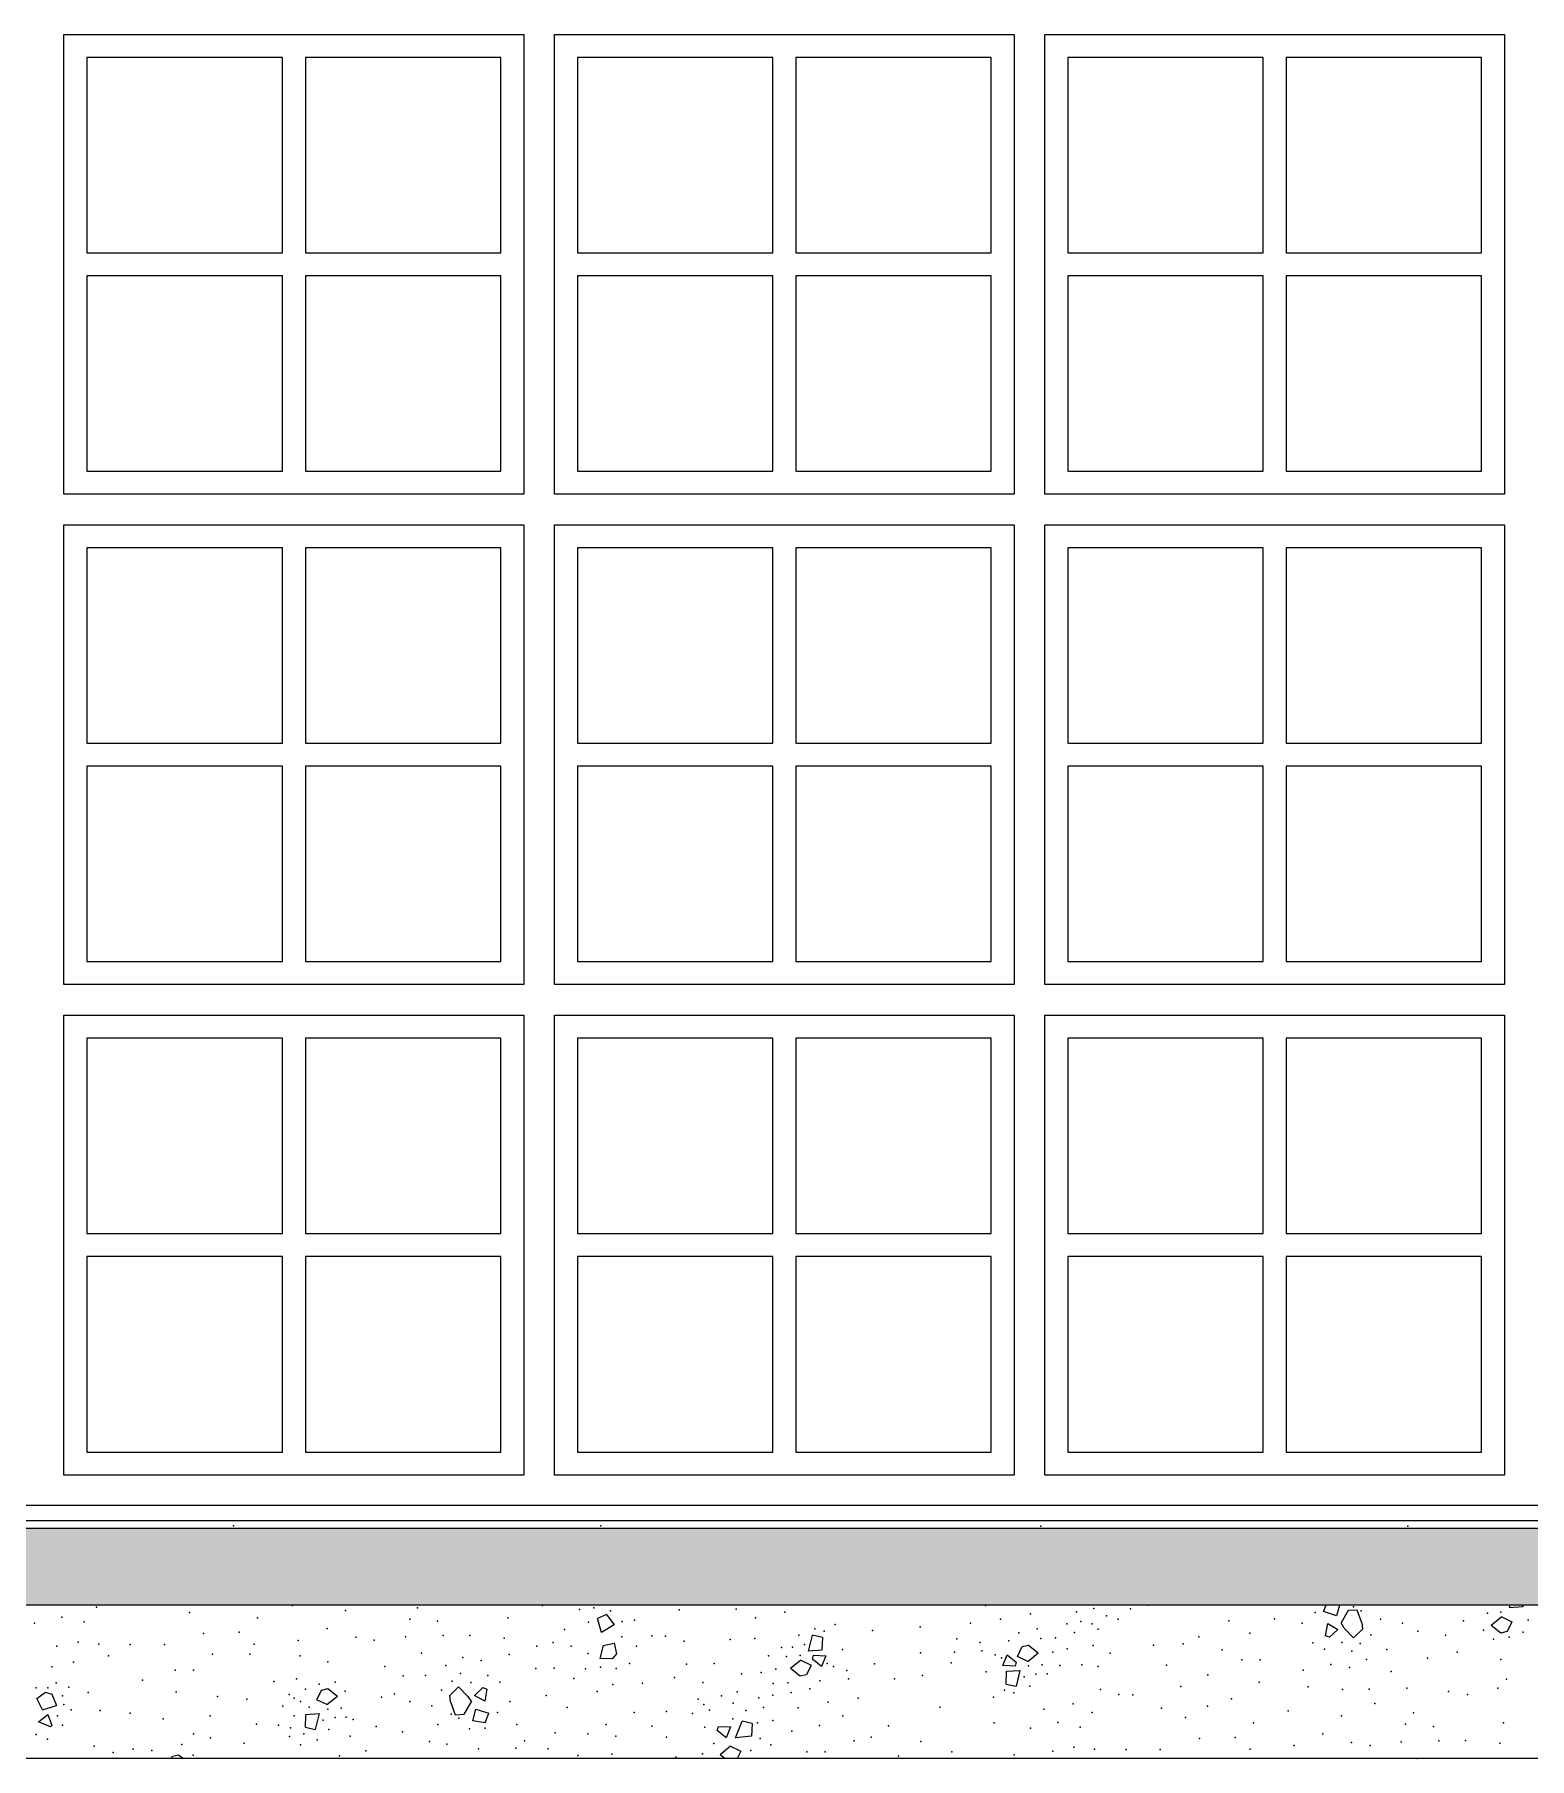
# Model space of a CAD drawing. Header units: metres. Extents: x -67.2 to -32.8, y -0.2 to 5.
# Drawn here: x -46.414 to -45.439, y -0.165 to 0.96 of the extents above; entities that cross this region are included whole.
import ezdxf

# ---------------------------------------------------------------- set-up
doc = ezdxf.new("R2010")
doc.units = ezdxf.units.M
doc.header["$MEASUREMENT"] = 0
for name, color, linetype, lineweight in [('Janelas Archicad_Caneta_No__3', 7, 'Continuous', 25), ('Janelas Archicad_Caneta_No__43', 44, 'Continuous', 0), ('LAJES.EST_Caneta_No__241', 7, 'Continuous', 13), ('LAJES.EST_Caneta_No__3', 7, 'Continuous', 25)]:
    doc.layers.add(name, color=color, linetype=linetype, lineweight=lineweight)
doc.layers.add('LAJES.EST', color=7, linetype='Continuous')
doc.layers.add('LAJES.EST_Caneta_No__95', color=7, linetype='Continuous', lineweight=0, true_color=0xaeaeae)
doc.layers.add('LAJES.EST_Caneta_No__97', color=7, linetype='Continuous', lineweight=5, true_color=0x6b6b6b)

# ---------------------------------------------------------------- blocks, each defined once
blk = doc.blocks.new('*X22', base_point=(-99.8256, 0))
at = {"layer": 'LAJES.EST_Caneta_No__241', "color": 7, "linetype": 'Continuous', "lineweight": 13}
for p, q in [((-45.5717, -0.065), (-45.5732, -0.0691)), ((-45.5629, -0.065), (-45.5648, -0.0719)), ((-45.4519, -0.0666), (-45.4515, -0.065)), ((-45.4432, -0.0661), (-45.4519, -0.0666)), ((-45.4432, -0.065), (-45.4432, -0.0661)), ((-46.041, -0.071), (-46.047, -0.0737)), ((-46.0443, -0.0827), (-46.047, -0.0737)), ((-46.0362, -0.0778), (-46.0443, -0.0827)), ((-46.041, -0.071), (-46.0362, -0.0778)), ((-45.5648, -0.0719), (-45.5732, -0.0691)), ((-45.572, -0.0849), (-45.5705, -0.077)), ((-45.5705, -0.077), (-45.5639, -0.0808)), ((-45.5572, -0.0685), (-45.5618, -0.0764)), ((-45.5597, -0.08), (-45.5618, -0.0764)), ((-45.5512, -0.0681), (-45.5572, -0.0685)), ((-45.5482, -0.0765), (-45.5512, -0.0681)), ((-45.5482, -0.0765), (-45.5478, -0.0807)), ((-45.457, -0.0725), (-45.4638, -0.0781)), ((-45.4575, -0.0831), (-45.4638, -0.0781)), ((-45.457, -0.0725), (-45.4503, -0.0757)), ((-45.4503, -0.0757), (-45.4534, -0.0821)), ((-46.0433, -0.0912), (-46.036, -0.0898)), ((-46.036, -0.0898), (-46.0346, -0.0967)), ((-45.9092, -0.0949), (-45.9067, -0.0846)), ((-45.9002, -0.086), (-45.9067, -0.0846)), ((-45.9002, -0.086), (-45.9005, -0.0943)), ((-45.5694, -0.0859), (-45.572, -0.0849)), ((-45.5639, -0.0808), (-45.5694, -0.0859)), ((-45.5536, -0.0863), (-45.5597, -0.08)), ((-45.5478, -0.0807), (-45.5536, -0.0863)), ((-45.4534, -0.0821), (-45.4575, -0.0831)), ((-46.0433, -0.0912), (-46.0454, -0.0998)), ((-46.0373, -0.1), (-46.0454, -0.0998)), ((-46.0346, -0.0967), (-46.0373, -0.1)), ((-45.9143, -0.1008), (-45.9211, -0.1063)), ((-45.9143, -0.1008), (-45.9076, -0.104)), ((-45.9005, -0.0943), (-45.9092, -0.0949)), ((-45.9067, -0.1001), (-45.906, -0.0975)), ((-45.9009, -0.1049), (-45.9067, -0.1001)), ((-45.906, -0.0975), (-45.898, -0.0979)), ((-45.898, -0.0979), (-45.9009, -0.1049)), ((-45.7825, -0.1044), (-45.7797, -0.0974)), ((-45.7797, -0.0974), (-45.7739, -0.1022)), ((-45.7729, -0.0984), (-45.7698, -0.092)), ((-45.7662, -0.1016), (-45.7729, -0.0984)), ((-45.7698, -0.092), (-45.7658, -0.091)), ((-45.7662, -0.1016), (-45.7594, -0.096)), ((-45.7658, -0.091), (-45.7594, -0.096)), ((-45.9148, -0.1113), (-45.9211, -0.1063)), ((-45.9107, -0.1103), (-45.9148, -0.1113)), ((-45.9076, -0.104), (-45.9107, -0.1103)), ((-45.7745, -0.1048), (-45.7825, -0.1044)), ((-45.7803, -0.1164), (-45.78, -0.108)), ((-45.78, -0.108), (-45.7713, -0.1075)), ((-45.7739, -0.1022), (-45.7745, -0.1048)), ((-45.7713, -0.1075), (-45.7738, -0.1178)), ((-46.4129, -0.1258), (-46.4071, -0.1218)), ((-46.4071, -0.1218), (-46.403, -0.1229)), ((-46.403, -0.1229), (-46.4, -0.1304)), ((-46.2302, -0.1266), (-46.2271, -0.1203)), ((-46.2271, -0.1203), (-46.223, -0.1193)), ((-46.223, -0.1193), (-46.2167, -0.1243)), ((-46.1434, -0.1239), (-46.1376, -0.1183)), ((-46.1376, -0.1183), (-46.1315, -0.1246)), ((-46.1272, -0.1238), (-46.1217, -0.1187)), ((-46.1217, -0.1187), (-46.1192, -0.1197)), ((-46.1192, -0.1197), (-46.1206, -0.1275)), ((-45.7803, -0.1164), (-45.7738, -0.1178)), ((-46.4092, -0.1332), (-46.4129, -0.1258)), ((-46.4092, -0.1332), (-46.4, -0.1304)), ((-46.2235, -0.1298), (-46.2302, -0.1266)), ((-46.2235, -0.1298), (-46.2167, -0.1243)), ((-46.1429, -0.1281), (-46.1434, -0.1239)), ((-46.1429, -0.1281), (-46.1399, -0.1365)), ((-46.1339, -0.1361), (-46.1293, -0.1281)), ((-46.1315, -0.1246), (-46.1293, -0.1281)), ((-46.1284, -0.1403), (-46.1263, -0.1327)), ((-46.1206, -0.1275), (-46.1272, -0.1238)), ((-46.1263, -0.1327), (-46.1179, -0.1355)), ((-46.4117, -0.141), (-46.4057, -0.1363)), ((-46.404, -0.1443), (-46.4117, -0.141)), ((-46.4057, -0.1363), (-46.4031, -0.1434)), ((-46.4031, -0.1434), (-46.404, -0.1443)), ((-46.2376, -0.1446), (-46.2373, -0.1363)), ((-46.2376, -0.1446), (-46.2311, -0.146)), ((-46.2373, -0.1363), (-46.2286, -0.1357)), ((-46.2286, -0.1357), (-46.2311, -0.146)), ((-46.1399, -0.1365), (-46.1339, -0.1361)), ((-46.1202, -0.1418), (-46.1284, -0.1403)), ((-46.1202, -0.1418), (-46.1179, -0.1355)), ((-45.9688, -0.1467), (-45.9681, -0.1441)), ((-45.9681, -0.1441), (-45.9601, -0.1444)), ((-45.9601, -0.1444), (-45.963, -0.1515)), ((-45.9569, -0.1514), (-45.9526, -0.1407)), ((-45.9461, -0.1421), (-45.9526, -0.1407)), ((-45.9461, -0.1421), (-45.9464, -0.1504)), ((-45.963, -0.1515), (-45.9688, -0.1467)), ((-45.9602, -0.1569), (-45.967, -0.1625)), ((-45.9602, -0.1569), (-45.9535, -0.1601)), ((-45.9464, -0.1504), (-45.9569, -0.1514)), ((-46.3251, -0.165), (-46.3243, -0.1635)), ((-46.3243, -0.1635), (-46.3203, -0.1625)), ((-46.3203, -0.1625), (-46.3171, -0.165)), ((-45.9638, -0.165), (-45.967, -0.1625)), ((-45.9535, -0.1601), (-45.9559, -0.165))]:
    blk.add_line(p, q, dxfattribs=at)
for p in [(-46.3739, -0.0663), (-46.2461, -0.0652), (-46.1644, -0.0666), (-46.0828, -0.0652), (-46.0493, -0.0666), (-45.9564, -0.0675), (-45.7937, -0.0652), (-45.7231, -0.0672), (-45.6991, -0.0674), (-45.6882, -0.065), (-45.5536, -0.066), (-46.4143, -0.0766), (-46.3965, -0.0728), (-46.3819, -0.0759), (-46.3132, -0.0697), (-46.2688, -0.0731), (-46.2115, -0.0685), (-46.1695, -0.074), (-46.1514, -0.0754), (-46.1055, -0.0731), (-46.0588, -0.0678), (-46.0528, -0.0761), (-46.0384, -0.0686), (-46.0309, -0.0756), (-46.0228, -0.0748), (-45.9937, -0.0679), (-45.9439, -0.0731), (-45.9248, -0.0695), (-45.8919, -0.0775), (-45.8037, -0.0767), (-45.7841, -0.074), (-45.7645, -0.0705), (-45.7407, -0.0772), (-45.7344, -0.0692), (-45.7315, -0.0755), (-45.7241, -0.0771), (-45.7148, -0.0719), (-45.7072, -0.0741), (-45.635, -0.0751), (-45.6053, -0.0738), (-45.5871, -0.0767), (-45.5788, -0.0697), (-45.5486, -0.0686), (-45.5361, -0.074), (-45.5217, -0.0766), (-45.4819, -0.0751), (-45.4663, -0.0702), (-45.4575, -0.0695), (-45.4398, -0.0747), (-46.3859, -0.089), (-46.304, -0.0834), (-46.2808, -0.0826), (-46.2422, -0.0879), (-46.2234, -0.0802), (-46.2047, -0.0859), (-46.1926, -0.0878), (-46.1723, -0.0855), (-46.1477, -0.0848), (-46.1303, -0.0847), (-46.1079, -0.0864), (-46.0758, -0.0893), (-46.0685, -0.0808), (-46.031, -0.0855), (-46.0115, -0.0849), (-46.0025, -0.0852), (-45.9905, -0.0885), (-45.9604, -0.0874), (-45.9444, -0.0866), (-45.9156, -0.0845), (-45.9052, -0.0803), (-45.8991, -0.0818), (-45.8676, -0.0814), (-45.8364, -0.079), (-45.8125, -0.0868), (-45.7972, -0.0893), (-45.7786, -0.0881), (-45.7721, -0.0829), (-45.7601, -0.0803), (-45.7578, -0.0866), (-45.7482, -0.0863), (-45.7357, -0.0828), (-45.7203, -0.0806), (-45.6547, -0.0856), (-45.6214, -0.0831), (-45.5803, -0.0895), (-45.5614, -0.0893), (-45.5424, -0.0843), (-45.5117, -0.0818), (-45.4936, -0.0845), (-45.4689, -0.0812), (-45.4623, -0.0872), (-45.4521, -0.0858), (-45.443, -0.0826), (-46.3997, -0.0916), (-46.3724, -0.0904), (-46.366, -0.0979), (-46.3519, -0.0906), (-46.3296, -0.0906), (-46.2983, -0.0969), (-46.2739, -0.0969), (-46.2709, -0.0903), (-46.2409, -0.0981), (-46.1619, -0.0963), (-46.1349, -0.0991), (-46.1228, -0.101), (-46.1047, -0.0972), (-46.0865, -0.0917), (-46.0641, -0.0916), (-46.0531, -0.0964), (-46.0216, -0.0916), (-45.9353, -0.0981), (-45.9269, -0.0926), (-45.9236, -0.0984), (-45.9197, -0.0923), (-45.9148, -0.0978), (-45.9119, -0.0906), (-45.8872, -0.0939), (-45.8362, -0.0961), (-45.8141, -0.0957), (-45.7962, -0.0947), (-45.7875, -0.0974), (-45.7834, -0.0994), (-45.7498, -0.0955), (-45.7405, -0.0935), (-45.7236, -0.0913), (-45.7124, -0.0963), (-45.6842, -0.091), (-45.6648, -0.0902), (-45.6393, -0.094), (-45.6266, -0.1007), (-45.6145, -0.1006), (-45.5726, -0.0937), (-45.5548, -0.095), (-45.5494, -0.09), (-45.5451, -0.1003), (-45.5319, -0.0938), (-45.5055, -0.0996), (-45.4861, -0.0957), (-45.4575, -0.1003), (-46.403, -0.1052), (-46.3889, -0.1022), (-46.3225, -0.1074), (-46.3106, -0.1073), (-46.223, -0.102), (-46.1857, -0.105), (-46.1738, -0.111), (-46.1593, -0.1108), (-46.146, -0.1043), (-46.1364, -0.1096), (-46.1185, -0.1109), (-46.0872, -0.1062), (-46.0752, -0.1061), (-46.0549, -0.1064), (-46.0451, -0.1054), (-46.0349, -0.1063), (-46.0261, -0.1029), (-45.9967, -0.1121), (-45.9888, -0.1034), (-45.9708, -0.1029), (-45.9531, -0.1098), (-45.9401, -0.1088), (-45.9307, -0.1068), (-45.8971, -0.1029), (-45.893, -0.1049), (-45.8843, -0.1076), (-45.8663, -0.1033), (-45.8349, -0.1108), (-45.8161, -0.1025), (-45.7933, -0.1084), (-45.7686, -0.1117), (-45.7657, -0.1046), (-45.7609, -0.11), (-45.7569, -0.1039), (-45.7536, -0.1097), (-45.7452, -0.1043), (-45.731, -0.1039), (-45.7203, -0.105), (-45.6757, -0.104), (-45.6487, -0.1105), (-45.5865, -0.1074), (-45.5684, -0.1036), (-45.5562, -0.1055), (-45.5292, -0.1083), (-46.4133, -0.1189), (-46.4056, -0.1189), (-46.4002, -0.1157), (-46.3919, -0.1185), (-46.3794, -0.1219), (-46.3439, -0.1139), (-46.3219, -0.1215), (-46.2581, -0.1147), (-46.2482, -0.1232), (-46.2434, -0.1131), (-46.2375, -0.1197), (-46.2285, -0.1165), (-46.2182, -0.1152), (-46.2117, -0.1211), (-46.1794, -0.1228), (-46.1487, -0.1203), (-46.1417, -0.1146), (-46.1297, -0.1153), (-46.1108, -0.1151), (-46.0625, -0.1128), (-46.0471, -0.1212), (-46.037, -0.1166), (-46.0176, -0.1159), (-45.9782, -0.1155), (-45.9558, -0.1215), (-45.9325, -0.1236), (-45.9323, -0.116), (-45.9227, -0.1157), (-45.9205, -0.122), (-45.9084, -0.1195), (-45.9019, -0.1142), (-45.8833, -0.1131), (-45.8532, -0.113), (-45.7814, -0.1205), (-45.7754, -0.1221), (-45.7649, -0.1178), (-45.7187, -0.12), (-45.7067, -0.1232), (-45.6977, -0.1235), (-45.6664, -0.118), (-45.6153, -0.1152), (-45.5832, -0.1182), (-45.5608, -0.1199), (-45.5434, -0.1198), (-45.5188, -0.1191), (-45.4916, -0.1213), (-45.4794, -0.1232), (-45.4596, -0.119), (-45.4539, -0.1133), (-46.396, -0.1242), (-46.3952, -0.1297), (-46.3904, -0.1332), (-46.3714, -0.1337), (-46.295, -0.1246), (-46.2757, -0.1263), (-46.2524, -0.1309), (-46.2448, -0.1257), (-46.2407, -0.1277), (-46.2352, -0.1315), (-46.223, -0.1328), (-46.2142, -0.1322), (-46.1879, -0.125), (-46.1694, -0.1279), (-46.1551, -0.1306), (-46.1123, -0.1349), (-46.1041, -0.1279), (-46.0804, -0.1238), (-46.0668, -0.1317), (-46.0231, -0.1349), (-46.002, -0.1343), (-45.9814, -0.1263), (-45.9777, -0.1298), (-45.974, -0.1334), (-45.9661, -0.1241), (-45.9584, -0.1289), (-45.9501, -0.1336), (-45.9417, -0.1253), (-45.9387, -0.1316), (-45.9161, -0.1319), (-45.8964, -0.1283), (-45.8768, -0.1257), (-45.8236, -0.1315), (-45.7886, -0.1249), (-45.7557, -0.1329), (-45.7366, -0.1293), (-45.7241, -0.1349), (-45.679, -0.1321), (-45.649, -0.1308), (-45.6333, -0.126), (-45.5963, -0.1338), (-45.5398, -0.1292), (-46.3993, -0.1371), (-46.396, -0.1433), (-46.3519, -0.1354), (-46.3303, -0.1392), (-46.2998, -0.1371), (-46.2694, -0.1425), (-46.2552, -0.1433), (-46.2473, -0.145), (-46.245, -0.1372), (-46.2259, -0.14), (-46.2222, -0.1461), (-46.2181, -0.1383), (-46.2109, -0.138), (-46.2065, -0.1395), (-46.1913, -0.144), (-46.1512, -0.1428), (-46.1425, -0.136), (-46.1375, -0.1386), (-46.1306, -0.1456), (-46.1203, -0.1452), (-46.0997, -0.1427), (-46.0414, -0.1427), (-46.0116, -0.1439), (-45.9849, -0.1357), (-45.977, -0.1446), (-45.9586, -0.1391), (-45.9426, -0.1418), (-45.9325, -0.1401), (-45.9021, -0.1435), (-45.8868, -0.1371), (-45.857, -0.1437), (-45.7882, -0.1417), (-45.7645, -0.1452), (-45.7467, -0.1414), (-45.7321, -0.1445), (-45.6633, -0.1383), (-45.619, -0.1417), (-45.5616, -0.1371), (-45.5197, -0.1426), (-45.5146, -0.1352), (-45.5015, -0.144), (-45.4557, -0.1417), (-46.4133, -0.1494), (-46.4058, -0.1523), (-46.3753, -0.1569), (-46.3183, -0.1559), (-46.3105, -0.149), (-46.2996, -0.1514), (-46.2775, -0.155), (-46.2479, -0.1507), (-46.2408, -0.1561), (-46.2387, -0.1488), (-46.2299, -0.1529), (-46.2083, -0.1504), (-46.1742, -0.1476), (-46.1566, -0.154), (-46.1452, -0.1557), (-46.0946, -0.1534), (-46.0745, -0.1482), (-46.0532, -0.1489), (-46.035, -0.1504), (-46.0019, -0.1511), (-45.9711, -0.1551), (-45.9409, -0.1519), (-45.9339, -0.1561), (-45.9201, -0.1471), (-45.8794, -0.1535), (-45.8683, -0.1511), (-45.836, -0.1538), (-45.6542, -0.152), (-45.631, -0.1512), (-45.5924, -0.1564), (-45.5736, -0.1488), (-45.5549, -0.1545), (-45.5428, -0.1564), (-45.5225, -0.1541), (-45.4979, -0.1534), (-45.4805, -0.1533), (-45.4581, -0.155), (-46.363, -0.161), (-46.3499, -0.1589), (-46.3378, -0.1597), (-46.3108, -0.1629), (-46.2153, -0.1633), (-46.1981, -0.16), (-46.1247, -0.1586), (-46.1003, -0.1582), (-46.0791, -0.1586), (-46.0599, -0.163), (-46.0377, -0.1622), (-45.9959, -0.1641), (-45.9785, -0.162), (-45.9469, -0.1597), (-45.9103, -0.1606), (-45.8985, -0.1606), (-45.8506, -0.1635), (-45.8157, -0.1606), (-45.7751, -0.1627), (-45.7499, -0.1602), (-45.7361, -0.1576), (-45.7226, -0.159), (-45.7021, -0.1592), (-45.6798, -0.1592), (-45.6211, -0.1589), (-45.5121, -0.1649)]:
    blk.add_point(p, dxfattribs=at)

msp = doc.modelspace()

# ---------------------------------------------------------------- hatches: boundary and pattern name
at = {"layer": 'LAJES.EST_Caneta_No__95', "linetype": 'Continuous', "lineweight": 0, "true_color": 0xaeaeae}
msp.add_hatch(color=253, dxfattribs=at).paths.add_polyline_path([(-39.3199, -0.015), (-53.0318, -0.015), (-53.0318, -0.065), (-39.3199, -0.065)])

# ---------------------------------------------------------------- linework, layer by layer
at = {"layer": 'Janelas Archicad_Caneta_No__3', "color": 7, "linetype": 'Continuous', "lineweight": 25}
msp.add_line((-39.6751, 0), (-52.4951, 0), dxfattribs=at)
at = {"layer": 'Janelas Archicad_Caneta_No__43', "color": 44, "linetype": 'Continuous', "lineweight": 0}
for p, q in [((-46.3951, 0.66), (-46.3951, 0.96)), ((-46.3951, 0.96), (-46.0951, 0.96)), ((-46.0951, 0.96), (-46.0951, 0.66)), ((-46.0751, 0.66), (-46.0751, 0.96)), ((-46.0751, 0.96), (-45.7751, 0.96)), ((-45.7751, 0.96), (-45.7751, 0.66)), ((-45.7551, 0.66), (-45.7551, 0.96)), ((-45.7551, 0.96), (-45.4551, 0.96)), ((-45.4551, 0.96), (-45.4551, 0.66)), ((-46.2526, 0.945), (-46.3801, 0.945)), ((-46.3801, 0.945), (-46.3801, 0.8175)), ((-46.2526, 0.8175), (-46.2526, 0.945)), ((-46.1101, 0.945), (-46.2376, 0.945)), ((-46.2376, 0.945), (-46.2376, 0.8175)), ((-46.1101, 0.8175), (-46.1101, 0.945)), ((-45.9326, 0.945), (-46.0601, 0.945)), ((-46.0601, 0.945), (-46.0601, 0.8175)), ((-45.9326, 0.8175), (-45.9326, 0.945)), ((-45.7901, 0.945), (-45.9176, 0.945)), ((-45.9176, 0.945), (-45.9176, 0.8175)), ((-45.7901, 0.8175), (-45.7901, 0.945)), ((-45.6126, 0.945), (-45.7401, 0.945)), ((-45.7401, 0.945), (-45.7401, 0.8175)), ((-45.6126, 0.8175), (-45.6126, 0.945)), ((-45.4701, 0.945), (-45.5976, 0.945)), ((-45.5976, 0.945), (-45.5976, 0.8175)), ((-45.4701, 0.8175), (-45.4701, 0.945)), ((-46.3801, 0.8175), (-46.2526, 0.8175)), ((-46.2376, 0.8175), (-46.1101, 0.8175)), ((-46.0601, 0.8175), (-45.9326, 0.8175)), ((-45.9176, 0.8175), (-45.7901, 0.8175)), ((-45.7401, 0.8175), (-45.6126, 0.8175)), ((-45.5976, 0.8175), (-45.4701, 0.8175)), ((-46.2526, 0.8025), (-46.3801, 0.8025)), ((-46.3801, 0.8025), (-46.3801, 0.675)), ((-46.2526, 0.675), (-46.2526, 0.8025)), ((-46.1101, 0.8025), (-46.2376, 0.8025)), ((-46.2376, 0.8025), (-46.2376, 0.675)), ((-46.1101, 0.675), (-46.1101, 0.8025)), ((-45.9326, 0.8025), (-46.0601, 0.8025)), ((-46.0601, 0.8025), (-46.0601, 0.675)), ((-45.9326, 0.675), (-45.9326, 0.8025)), ((-45.7901, 0.8025), (-45.9176, 0.8025)), ((-45.9176, 0.8025), (-45.9176, 0.675)), ((-45.7901, 0.675), (-45.7901, 0.8025)), ((-45.6126, 0.8025), (-45.7401, 0.8025)), ((-45.7401, 0.8025), (-45.7401, 0.675)), ((-45.6126, 0.675), (-45.6126, 0.8025)), ((-45.4701, 0.8025), (-45.5976, 0.8025)), ((-45.5976, 0.8025), (-45.5976, 0.675)), ((-45.4701, 0.675), (-45.4701, 0.8025)), ((-46.3801, 0.675), (-46.2526, 0.675)), ((-46.2376, 0.675), (-46.1101, 0.675)), ((-46.0601, 0.675), (-45.9326, 0.675)), ((-45.9176, 0.675), (-45.7901, 0.675)), ((-45.7401, 0.675), (-45.6126, 0.675)), ((-45.5976, 0.675), (-45.4701, 0.675)), ((-46.0951, 0.66), (-46.3951, 0.66)), ((-45.7751, 0.66), (-46.0751, 0.66)), ((-45.4551, 0.66), (-45.7551, 0.66)), ((-46.3951, 0.34), (-46.3951, 0.64)), ((-46.3951, 0.64), (-46.0951, 0.64)), ((-46.0951, 0.64), (-46.0951, 0.34)), ((-46.0751, 0.34), (-46.0751, 0.64)), ((-46.0751, 0.64), (-45.7751, 0.64)), ((-45.7751, 0.64), (-45.7751, 0.34)), ((-45.7551, 0.34), (-45.7551, 0.64)), ((-45.7551, 0.64), (-45.4551, 0.64)), ((-45.4551, 0.64), (-45.4551, 0.34)), ((-46.2526, 0.625), (-46.3801, 0.625)), ((-46.3801, 0.625), (-46.3801, 0.4975)), ((-46.2526, 0.4975), (-46.2526, 0.625)), ((-46.1101, 0.625), (-46.2376, 0.625)), ((-46.2376, 0.625), (-46.2376, 0.4975)), ((-46.1101, 0.4975), (-46.1101, 0.625)), ((-45.9326, 0.625), (-46.0601, 0.625)), ((-46.0601, 0.625), (-46.0601, 0.4975)), ((-45.9326, 0.4975), (-45.9326, 0.625)), ((-45.7901, 0.625), (-45.9176, 0.625)), ((-45.9176, 0.625), (-45.9176, 0.4975)), ((-45.7901, 0.4975), (-45.7901, 0.625)), ((-45.6126, 0.625), (-45.7401, 0.625)), ((-45.7401, 0.625), (-45.7401, 0.4975)), ((-45.6126, 0.4975), (-45.6126, 0.625)), ((-45.4701, 0.625), (-45.5976, 0.625)), ((-45.5976, 0.625), (-45.5976, 0.4975)), ((-45.4701, 0.4975), (-45.4701, 0.625)), ((-46.3801, 0.4975), (-46.2526, 0.4975)), ((-46.2376, 0.4975), (-46.1101, 0.4975)), ((-46.0601, 0.4975), (-45.9326, 0.4975)), ((-45.9176, 0.4975), (-45.7901, 0.4975)), ((-45.7401, 0.4975), (-45.6126, 0.4975)), ((-45.5976, 0.4975), (-45.4701, 0.4975)), ((-46.2526, 0.4825), (-46.3801, 0.4825)), ((-46.3801, 0.4825), (-46.3801, 0.355)), ((-46.2526, 0.355), (-46.2526, 0.4825)), ((-46.1101, 0.4825), (-46.2376, 0.4825)), ((-46.2376, 0.4825), (-46.2376, 0.355)), ((-46.1101, 0.355), (-46.1101, 0.4825)), ((-45.9326, 0.4825), (-46.0601, 0.4825)), ((-46.0601, 0.4825), (-46.0601, 0.355)), ((-45.9326, 0.355), (-45.9326, 0.4825)), ((-45.7901, 0.4825), (-45.9176, 0.4825)), ((-45.9176, 0.4825), (-45.9176, 0.355)), ((-45.7901, 0.355), (-45.7901, 0.4825)), ((-45.6126, 0.4825), (-45.7401, 0.4825)), ((-45.7401, 0.4825), (-45.7401, 0.355)), ((-45.6126, 0.355), (-45.6126, 0.4825)), ((-45.4701, 0.4825), (-45.5976, 0.4825)), ((-45.5976, 0.4825), (-45.5976, 0.355)), ((-45.4701, 0.355), (-45.4701, 0.4825)), ((-46.3801, 0.355), (-46.2526, 0.355)), ((-46.2376, 0.355), (-46.1101, 0.355)), ((-46.0601, 0.355), (-45.9326, 0.355)), ((-45.9176, 0.355), (-45.7901, 0.355)), ((-45.7401, 0.355), (-45.6126, 0.355)), ((-45.5976, 0.355), (-45.4701, 0.355)), ((-46.0951, 0.34), (-46.3951, 0.34)), ((-45.7751, 0.34), (-46.0751, 0.34)), ((-45.4551, 0.34), (-45.7551, 0.34)), ((-46.3951, 0.02), (-46.3951, 0.32)), ((-46.3951, 0.32), (-46.0951, 0.32)), ((-46.0951, 0.32), (-46.0951, 0.02)), ((-46.0751, 0.02), (-46.0751, 0.32)), ((-46.0751, 0.32), (-45.7751, 0.32)), ((-45.7751, 0.32), (-45.7751, 0.02)), ((-45.7551, 0.02), (-45.7551, 0.32)), ((-45.7551, 0.32), (-45.4551, 0.32)), ((-45.4551, 0.32), (-45.4551, 0.02)), ((-46.2526, 0.305), (-46.3801, 0.305)), ((-46.3801, 0.305), (-46.3801, 0.1775)), ((-46.2526, 0.1775), (-46.2526, 0.305)), ((-46.1101, 0.305), (-46.2376, 0.305)), ((-46.2376, 0.305), (-46.2376, 0.1775)), ((-46.1101, 0.1775), (-46.1101, 0.305)), ((-45.9326, 0.305), (-46.0601, 0.305)), ((-46.0601, 0.305), (-46.0601, 0.1775)), ((-45.9326, 0.1775), (-45.9326, 0.305)), ((-45.7901, 0.305), (-45.9176, 0.305)), ((-45.9176, 0.305), (-45.9176, 0.1775)), ((-45.7901, 0.1775), (-45.7901, 0.305)), ((-45.6126, 0.305), (-45.7401, 0.305)), ((-45.7401, 0.305), (-45.7401, 0.1775)), ((-45.6126, 0.1775), (-45.6126, 0.305)), ((-45.4701, 0.305), (-45.5976, 0.305)), ((-45.5976, 0.305), (-45.5976, 0.1775)), ((-45.4701, 0.1775), (-45.4701, 0.305)), ((-46.3801, 0.1775), (-46.2526, 0.1775)), ((-46.2376, 0.1775), (-46.1101, 0.1775)), ((-46.0601, 0.1775), (-45.9326, 0.1775)), ((-45.9176, 0.1775), (-45.7901, 0.1775)), ((-45.7401, 0.1775), (-45.6126, 0.1775)), ((-45.5976, 0.1775), (-45.4701, 0.1775)), ((-46.2526, 0.1625), (-46.3801, 0.1625)), ((-46.3801, 0.1625), (-46.3801, 0.035)), ((-46.2526, 0.035), (-46.2526, 0.1625)), ((-46.1101, 0.1625), (-46.2376, 0.1625)), ((-46.2376, 0.1625), (-46.2376, 0.035)), ((-46.1101, 0.035), (-46.1101, 0.1625)), ((-45.9326, 0.1625), (-46.0601, 0.1625)), ((-46.0601, 0.1625), (-46.0601, 0.035)), ((-45.9326, 0.035), (-45.9326, 0.1625)), ((-45.7901, 0.1625), (-45.9176, 0.1625)), ((-45.9176, 0.1625), (-45.9176, 0.035)), ((-45.7901, 0.035), (-45.7901, 0.1625)), ((-45.6126, 0.1625), (-45.7401, 0.1625)), ((-45.7401, 0.1625), (-45.7401, 0.035)), ((-45.6126, 0.035), (-45.6126, 0.1625)), ((-45.4701, 0.1625), (-45.5976, 0.1625)), ((-45.5976, 0.1625), (-45.5976, 0.035)), ((-45.4701, 0.035), (-45.4701, 0.1625)), ((-46.3801, 0.035), (-46.2526, 0.035)), ((-46.2376, 0.035), (-46.1101, 0.035)), ((-46.0601, 0.035), (-45.9326, 0.035)), ((-45.9176, 0.035), (-45.7901, 0.035)), ((-45.7401, 0.035), (-45.6126, 0.035)), ((-45.5976, 0.035), (-45.4701, 0.035)), ((-46.0951, 0.02), (-46.3951, 0.02)), ((-45.7751, 0.02), (-46.0751, 0.02)), ((-45.4551, 0.02), (-45.7551, 0.02))]:
    msp.add_line(p, q, dxfattribs=at)
at = {"layer": 'LAJES.EST_Caneta_No__241', "color": 7, "linetype": 'Continuous', "lineweight": 13}
for p, q in [((-39.5251, -0.01), (-52.7254, -0.01)), ((-39.3199, -0.015), (-53.0318, -0.015))]:
    msp.add_line(p, q, dxfattribs=at)
at = {"layer": 'LAJES.EST_Caneta_No__3', "color": 7, "linetype": 'Continuous', "lineweight": 25}
for p, q in [((-39.3199, -0.065), (-53.0318, -0.065)), ((-39.3199, -0.165), (-53.0318, -0.165))]:
    msp.add_line(p, q, dxfattribs=at)
at = {"layer": 'LAJES.EST_Caneta_No__97', "color": 251, "linetype": 'Continuous', "lineweight": 5, "true_color": 0x6b6b6b}
for p in [(-46.2844, -0.0132), (-46.0449, -0.0131), (-45.7577, -0.0134), (-45.5182, -0.0133)]:
    msp.add_point(p, dxfattribs=at)

# ---------------------------------------------------------------- block references
at = {"layer": 'LAJES.EST', "lineweight": 0}
msp.add_blockref('*X22', (-99.8256, 0), dxfattribs=at)

doc.saveas('drawing.dxf')
